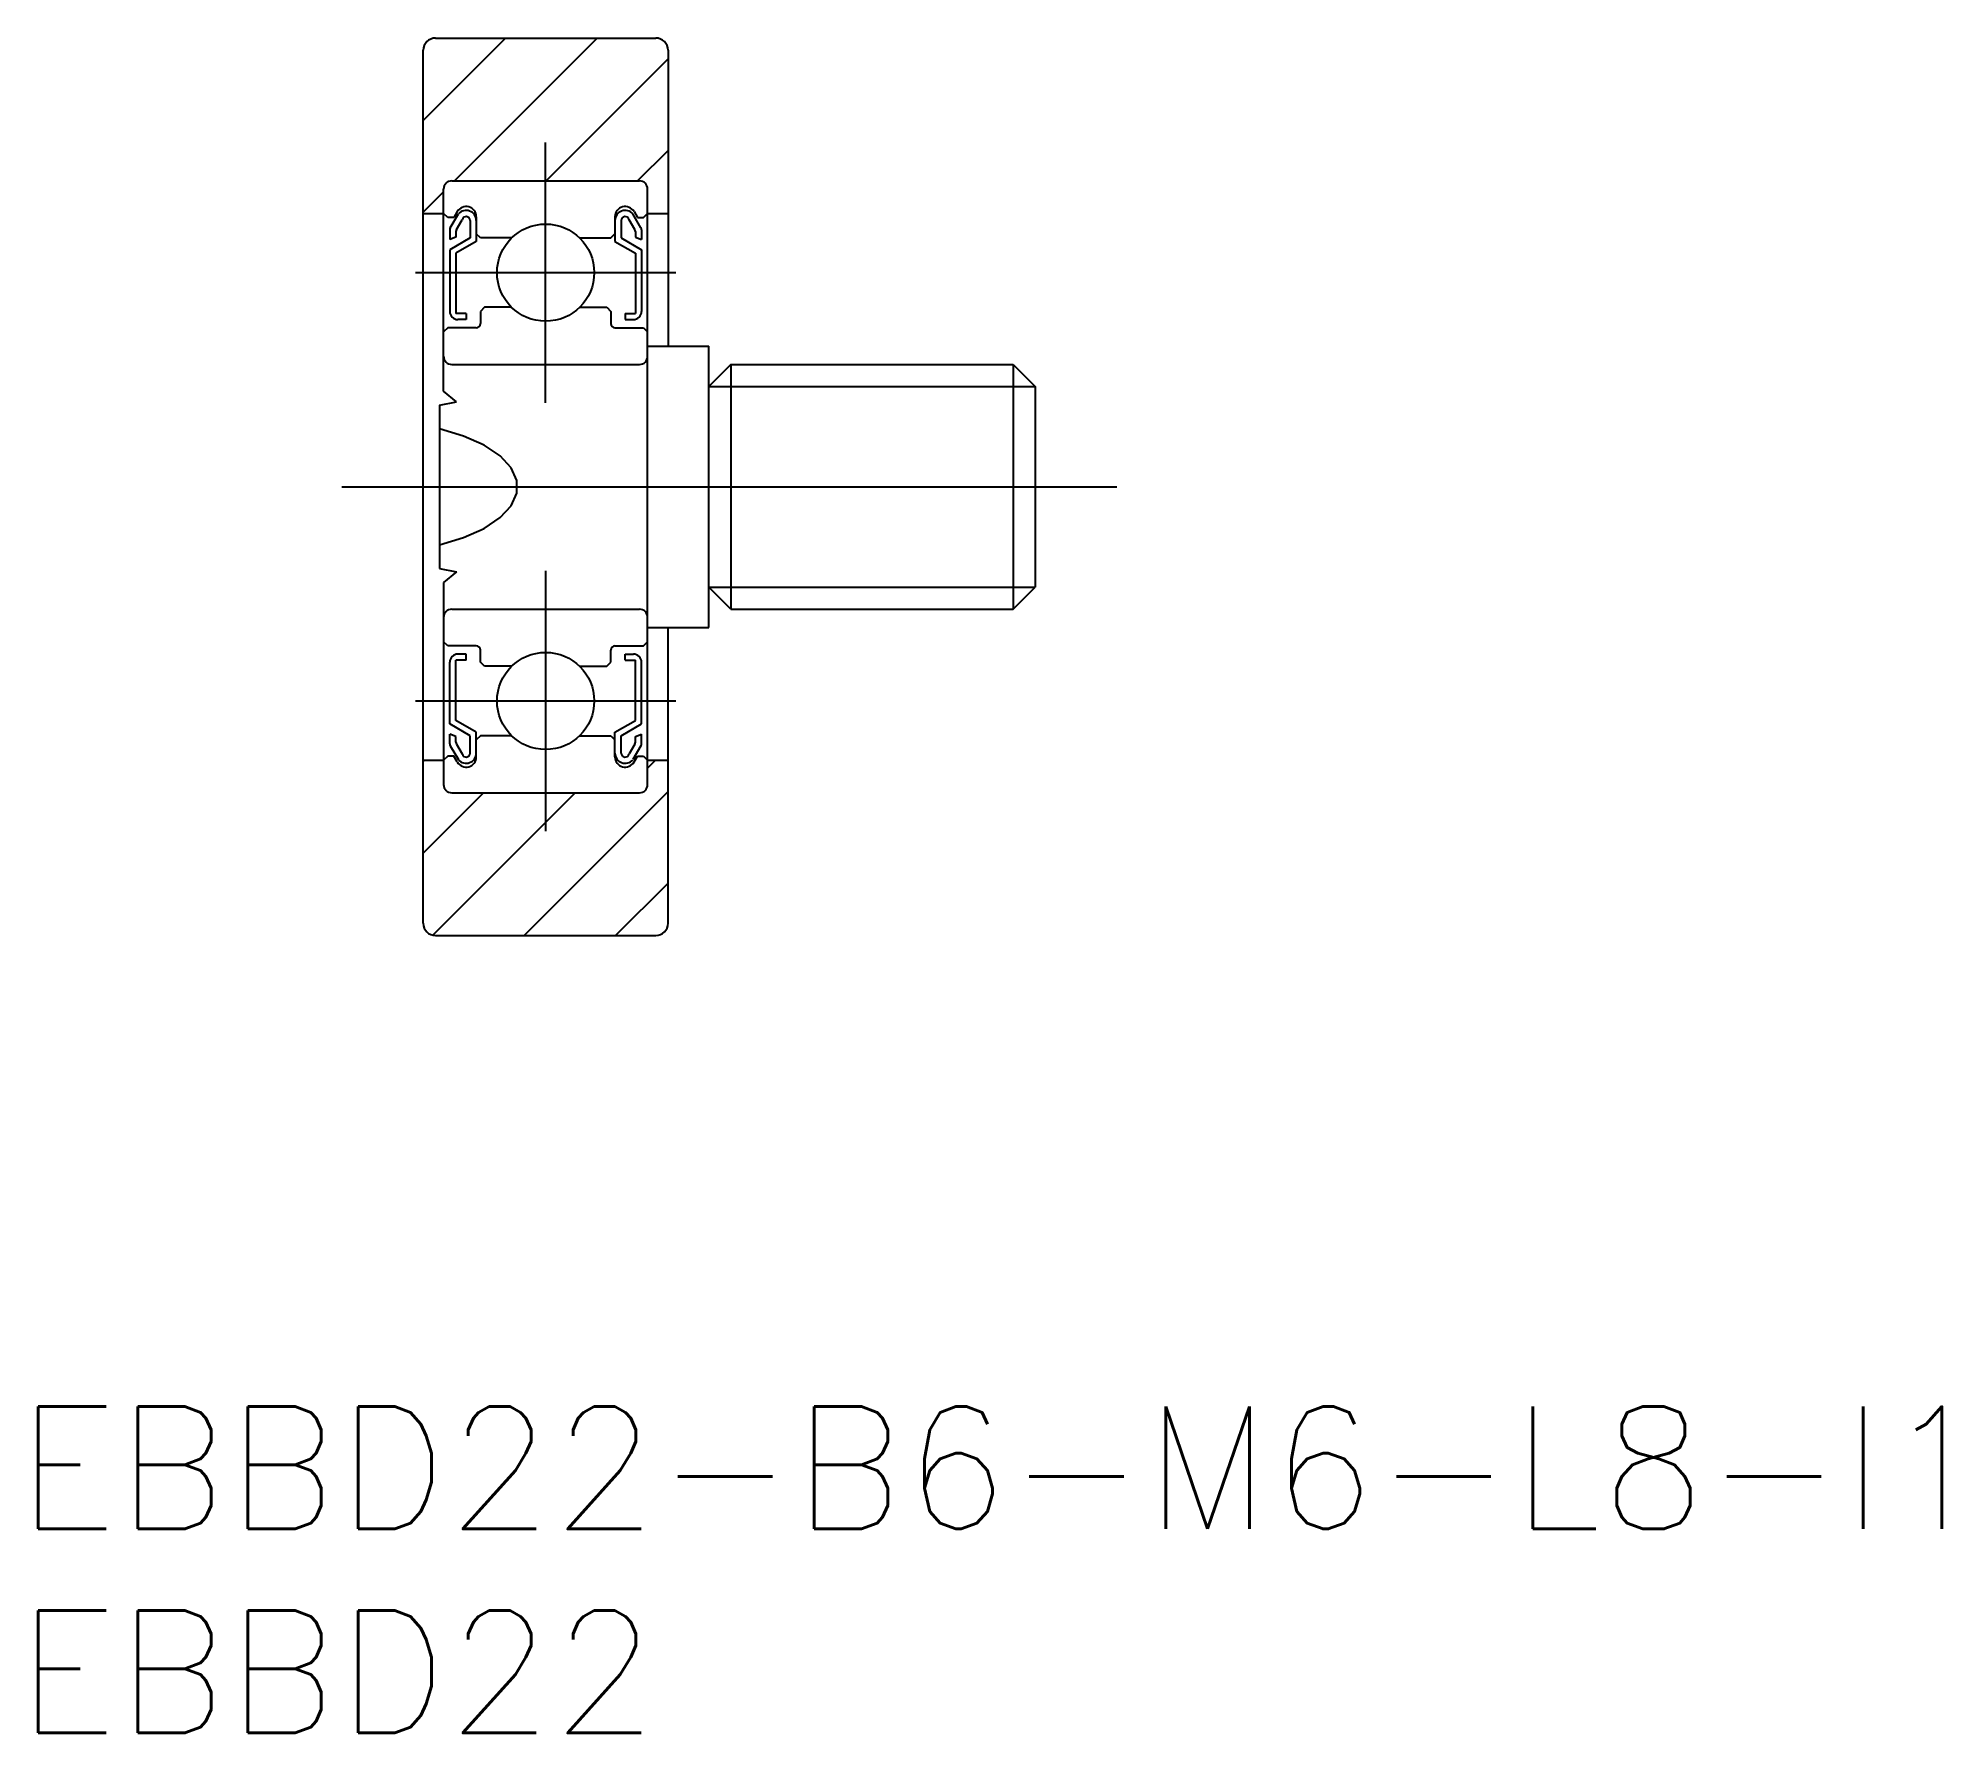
# Model space of a CAD drawing. Extents: x -9.4 to 37.2, y -30.5 to 11.
import ezdxf

# ---------------------------------------------------------------- set-up
doc = ezdxf.new("R2010")
doc.units = 0
doc.linetypes.add('CENTER', pattern=[50.8, 31.75, -6.35, 6.35, -6.35])
doc.linetypes.add('DASHED', pattern=[19.05, 12.7, -6.35])
doc.layers.get('0').update_dxf_attribs({"linetype": 'CONTINUOUS'})
doc.layers.add('CENTER', color=1, linetype='CONTINUOUS')
doc.styles.get("Standard").update_dxf_attribs({"font": 'txt.shx', "height": 3, "bigfont": 'bigfont.shx'})

msp = doc.modelspace()

# ---------------------------------------------------------------- linework, layer by layer
at = {"color": 3, "linetype": 'CONTINUOUS'}
for p, q in [((0, 8.98), (2.02, 11)), ((0.765, 7.5), (4.265, 11)), ((3.01, 7.5), (6, 10.49)), ((5.255, 7.5), (6, 8.245)), ((0, 6.735), (0.5, 7.235)), ((7, 2.458), (15, 2.458)), ((7, -2.459), (15, -2.459)), ((0, -6.735), (0.035, -6.7)), ((5.5, -6.895), (5.695, -6.7)), ((0, -8.98), (1.48, -7.5)), ((0.233, -10.992), (3.725, -7.5)), ((2.47, -11), (6, -7.47)), ((4.715, -11), (6, -9.715))]:
    msp.add_line(p, q, dxfattribs=at)
at = {"color": 7, "linetype": 'CONTINUOUS'}
for p, q in [((0.3, 11), (5.7, 11)), ((0, -10.7), (0, 10.7)), ((6, 10.7), (6, 3.45)), ((0.7, 7.5), (5.3, 7.5)), ((0.5, 2.348), (0.5, 7.3)), ((5.5, -7.3), (5.5, 7.3)), ((0, 6.7), (0.5, 6.7)), ((0.6, 6.6), (0.5, 6.7)), ((0.75, 6.6), (0.6, 6.6)), ((0.663, 6.347), (0.861, 6.688)), ((0.833, 6.745), (0.75, 6.6)), ((0.813, 6.306), (0.953, 6.547)), ((1.3, 6.62), (1.3, 6.013)), ((4.7, 6.62), (4.7, 6.013)), ((5.187, 6.306), (5.047, 6.547)), ((5.337, 6.347), (5.139, 6.688)), ((5.167, 6.745), (5.25, 6.6)), ((5.25, 6.6), (5.4, 6.6)), ((5.4, 6.6), (5.5, 6.7)), ((5.5, 6.7), (6, 6.7)), ((0.65, 6.297), (0.65, 6.064)), ((0.8, 6.118), (0.65, 6.064)), ((1.15, 6.1), (0.65, 5.811)), ((0.8, 6.256), (0.8, 6.118)), ((1.15, 6.525), (1.15, 6.1)), ((1.4, 6.1), (1.3, 6.2)), ((2.166, 6.1), (1.4, 6.1)), ((3.834, 6.1), (4.6, 6.1)), ((4.6, 6.1), (4.7, 6.2)), ((4.85, 6.525), (4.85, 6.1)), ((4.85, 6.1), (5.35, 5.811)), ((5.2, 6.256), (5.2, 6.118)), ((5.2, 6.118), (5.35, 6.064)), ((5.35, 6.297), (5.35, 6.064)), ((0.65, 5.811), (0.65, 4.3)), ((1.3, 6.013), (0.8, 5.725)), ((0.8, 5.725), (0.8, 4.25)), ((4.7, 6.013), (5.2, 5.725)), ((5.2, 5.725), (5.2, 4.25)), ((5.35, 5.811), (5.35, 4.3)), ((1.05, 4.25), (0.8, 4.25)), ((1.05, 4.25), (1.05, 4.1)), ((1.5, 4.4), (1.4, 4.3)), ((1.4, 4.3), (1.4, 4)), ((2.166, 4.4), (1.5, 4.4)), ((3.834, 4.4), (4.5, 4.4)), ((4.5, 4.4), (4.6, 4.3)), ((4.6, 4.3), (4.6, 4)), ((4.95, 4.25), (5.2, 4.25)), ((4.95, 4.25), (4.95, 4.1)), ((0.6, 3.9), (0.5, 3.8)), ((1.3, 3.9), (0.6, 3.9)), ((1.05, 4.1), (0.85, 4.1)), ((4.7, 3.9), (5.4, 3.9)), ((4.95, 4.1), (5.15, 4.1)), ((5.4, 3.9), (5.5, 3.8)), ((5.5, 3.45), (7, 3.45)), ((7, -3.45), (7, 3.45)), ((0.7, 3), (5.3, 3)), ((0.7, 3), (5.3, 3)), ((7.541, 3), (7, 2.458)), ((7.541, 3), (7.541, -3)), ((7.541, 3), (14.458, 3)), ((14.458, 3), (15, 2.458)), ((14.458, 3), (14.458, -3)), ((0.812, 2.08), (0.5, 2.348)), ((15, 2.458), (15, -2.459)), ((0.4, 2), (0.812, 2.08)), ((0.4, 2), (0.4, -2)), ((0.4, -2), (0.812, -2.08)), ((0.812, -2.08), (0.5, -2.348)), ((0.5, -2.348), (0.5, -7.3)), ((7.541, -3), (7, -2.459)), ((14.458, -3), (15, -2.459)), ((0.7, -3), (5.3, -3)), ((0.7, -3), (5.3, -3)), ((7.541, -3), (14.458, -3)), ((7.6, -3), (14.4, -3)), ((5.5, -3.45), (7, -3.45)), ((6, -10.7), (6, -3.45)), ((0.6, -3.9), (0.5, -3.8)), ((1.3, -3.9), (0.6, -3.9)), ((1.05, -4.1), (0.85, -4.1)), ((1.05, -4.25), (1.05, -4.1)), ((1.4, -4.3), (1.4, -4)), ((4.6, -4.3), (4.6, -4)), ((4.7, -3.9), (5.4, -3.9)), ((4.95, -4.1), (5.15, -4.1)), ((4.95, -4.25), (4.95, -4.1)), ((5.4, -3.9), (5.5, -3.8)), ((0.65, -5.811), (0.65, -4.3)), ((0.8, -5.725), (0.8, -4.25)), ((1.05, -4.25), (0.8, -4.25)), ((1.5, -4.4), (1.4, -4.3)), ((2.166, -4.4), (1.5, -4.4)), ((3.834, -4.4), (4.5, -4.4)), ((4.5, -4.4), (4.6, -4.3)), ((4.95, -4.25), (5.2, -4.25)), ((5.2, -5.725), (5.2, -4.25)), ((5.35, -5.811), (5.35, -4.3)), ((1.15, -6.1), (0.65, -5.811)), ((0.8, -6.118), (0.65, -6.064)), ((0.65, -6.297), (0.65, -6.064)), ((1.3, -6.013), (0.8, -5.725)), ((1.3, -6.62), (1.3, -6.013)), ((4.7, -6.013), (5.2, -5.725)), ((4.7, -6.62), (4.7, -6.013)), ((4.85, -6.1), (5.35, -5.811)), ((5.2, -6.118), (5.35, -6.064)), ((5.35, -6.297), (5.35, -6.064)), ((0.663, -6.347), (0.861, -6.688)), ((0.8, -6.256), (0.8, -6.118)), ((0.813, -6.306), (0.953, -6.547)), ((1.15, -6.525), (1.15, -6.1)), ((1.4, -6.1), (1.3, -6.2)), ((2.166, -6.1), (1.4, -6.1)), ((3.834, -6.1), (4.6, -6.1)), ((4.6, -6.1), (4.7, -6.2)), ((4.85, -6.525), (4.85, -6.1)), ((5.187, -6.306), (5.047, -6.547)), ((5.337, -6.347), (5.139, -6.688)), ((5.2, -6.256), (5.2, -6.118)), ((0, -6.7), (0.5, -6.7)), ((0.6, -6.6), (0.5, -6.7)), ((0.75, -6.6), (0.6, -6.6)), ((0.833, -6.745), (0.75, -6.6)), ((5.167, -6.745), (5.25, -6.6)), ((5.25, -6.6), (5.4, -6.6)), ((5.4, -6.6), (5.5, -6.7)), ((5.5, -6.7), (6, -6.7)), ((0.7, -7.5), (5.3, -7.5)), ((0.3, -11), (5.7, -11))]:
    msp.add_line(p, q, dxfattribs=at)
at = {"color": 3, "linetype": 'DASHED', "flags": 128}
msp.add_lwpolyline([(0.4, -1.422), (0.99, -1.244), (1.49, -1.019), (1.883, -0.756), (2.153, -0.465), (2.291, -0.157), (2.291, 0.157), (2.153, 0.465), (1.883, 0.756), (1.49, 1.019), (0.99, 1.244), (0.4, 1.422)], dxfattribs=at)
at = {"color": 7, "linetype": 'CONTINUOUS'}
for centre in [(3, 5.25), (3, -5.25)]:
    msp.add_circle(centre, 1.191, dxfattribs=at)
for centre, radius, start, end in [((0.3, 10.7), 0.3, 90, 180), ((5.7, 10.7), 0.3, 360, 90), ((0.7, 7.3), 0.2, 90, 180), ((5.3, 7.3), 0.2, 0, 90), ((1.05, 6.62), 0.25, 359.9996, 150.0002), ((1.05, 6.525), 0.25, 0, 139.1944), ((1.05, 6.525), 0.1, 0, 167.1249), ((4.95, 6.62), 0.25, 29.9998, 180.0004), ((4.95, 6.525), 0.25, 40.8056, 180), ((4.95, 6.525), 0.1, 12.8751, 180), ((0.75, 6.297), 0.1, 150.0003, 180.0006), ((0.9, 6.256), 0.1, 150.0003, 180.0006), ((5.1, 6.256), 0.1, 359.9994, 29.9997), ((5.25, 6.297), 0.1, 359.9994, 29.9997), ((0.85, 4.3), 0.2, 180.0003, 270.0003), ((5.15, 4.3), 0.2, 269.9997, 359.9997), ((1.3, 4), 0.1, 270.0006, 0), ((4.7, 4), 0.1, 180, 269.9994), ((0.7, 3.2), 0.2, 180, 270), ((5.3, 3.2), 0.2, 270, 0), ((0.7, -3.2), 0.2, 90, 180), ((5.3, -3.2), 0.2, 0, 90), ((0.85, -4.3), 0.2, 89.9997, 179.9997), ((1.3, -4), 0.1, 0, 89.9994), ((4.7, -4), 0.1, 90.0006, 180), ((5.15, -4.3), 0.2, 0.0003, 90.0003), ((0.75, -6.297), 0.1, 179.9994, 209.9997), ((0.9, -6.256), 0.1, 179.9994, 209.9997), ((1.05, -6.525), 0.25, 220.8056, 0), ((1.05, -6.525), 0.1, 192.8751, 0), ((4.95, -6.525), 0.25, 180, 319.1944), ((4.95, -6.525), 0.1, 180, 347.1249), ((5.1, -6.256), 0.1, 330.0003, 0.0006), ((5.25, -6.297), 0.1, 330.0003, 0.0006), ((1.05, -6.62), 0.25, 209.9998, 0.0004), ((4.95, -6.62), 0.25, 179.9996, 330.0002), ((0.7, -7.3), 0.2, 180, 270), ((5.3, -7.3), 0.2, 270, 0), ((0.3, -10.7), 0.3, 180, 270), ((5.7, -10.7), 0.3, 270, 0)]:
    msp.add_arc(centre, radius, start, end, dxfattribs=at)
at = {"layer": 'CENTER', "color": 1, "linetype": 'CENTER'}
for p, q in [((3, 2.059), (3, 8.441)), ((-0.191, 5.25), (6.191, 5.25)), ((-2, 0), (17, 0)), ((3, -2.059), (3, -8.441)), ((-0.191, -5.25), (6.191, -5.25))]:
    msp.add_line(p, q, dxfattribs=at)

# ---------------------------------------------------------------- texts
at = {"color": 7, "linetype": 'CONTINUOUS'}
for s, p in [('EBBD22-B6-M6-L8-l1', (-9.957, -25.545)), ('EBBD22', (-9.957, -30.545))]:
    msp.add_text(s, height=3, dxfattribs=at).set_placement(p)

doc.saveas('drawing.dxf')
